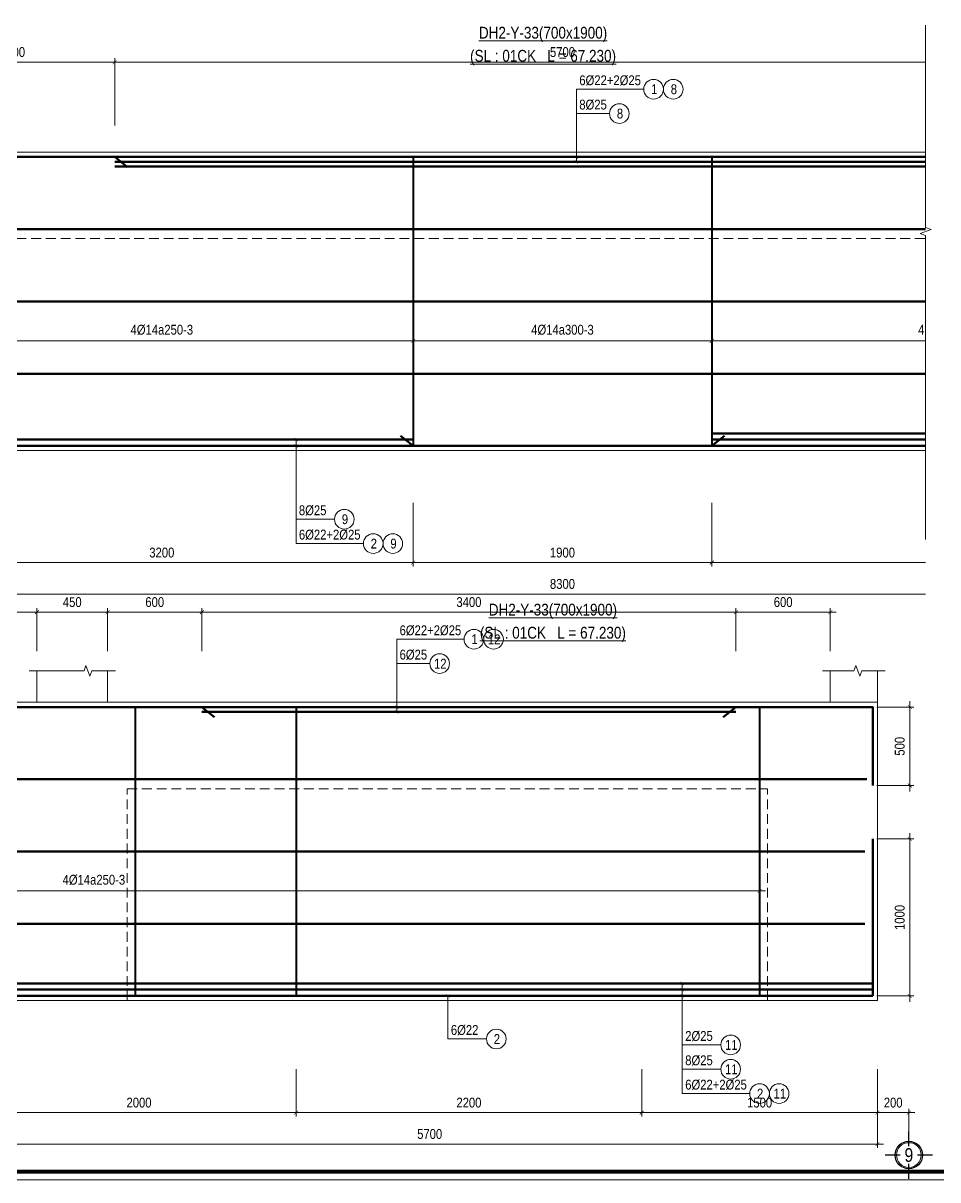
# Model space of a CAD drawing. Header units: millimetres. Extents: x 3014920 to 3563667, y -1638653 to -1356471.
# Drawn here: x 3466608 to 3472430, y -1620686 to -1613319 of the extents above; entities that cross this region are included whole.
import ezdxf
from ezdxf.enums import TextEntityAlignment as Align
from ezdxf.xclip import XClip

# ---------------------------------------------------------------- set-up
doc = ezdxf.new("R2010")
doc.units = ezdxf.units.MM
doc.header["$MEASUREMENT"] = 0
doc.header["$XCLIPFRAME"] = 0
doc.header["$PDMODE"] = 2
doc.linetypes.add('HIDDEN', pattern=[0.375, 0.25, -0.125])
doc.layers.get('0').update_dxf_attribs({"lineweight": 9})
doc.layers.get('Defpoints').update_dxf_attribs({"color": 10, "lineweight": 0})
for name, color, linetype, lineweight in [('2', 2, 'Continuous', 20), ('CDAI', 21, 'Continuous', 40), ('CTHEP', 50, 'Continuous', 50), ('DBAO', 90, 'Continuous', 13), ('DGIONG', 130, 'Continuous', 13), ('DMo', 9, 'HIDDEN', 9), ('KTH', 154, 'Continuous', 9), ('Net khuat', 8, 'HIDDEN', 13), ('TEXT', 7, 'Continuous', 15)]:
    doc.layers.add(name, color=color, linetype=linetype, lineweight=lineweight)
doc.layers.add('8', color=8, linetype='Continuous')
doc.styles.add('HELVECONDENSE', font='VHELVCN_0.TTF')
doc.styles.add('Star-HelCon', font='VHELVCN_0.TTF')
doc.styles.add('TTP-HelCon', font='VHELVCN_0.TTF')
doc.styles.add('VNI-HELVE-CONDENSE', font='VHELVCN_0.TTF')
doc.dimstyles.new('kc-25', dxfattribs={"dimtxt": 62.5, "dimasz": 20, "dimexe": 20, "dimexo": 50, "dimgap": 25, "dimtad": 3, "dimdec": 0, "dimzin": 0, "dimdsep": 46, "dimtxsty": 'VNI-HELVE-CONDENSE', "dimblk": 'DIM', "dimcen": 2.5, "dimclrd": 256, "dimclre": 154, "dimclrt": 7, "dimaunit": 1, "dimadec": 0, "dimazin": 0, "dimtfac": 1, "dimtdec": 0, "dimtix": 1, "dimtmove": 0, "dimatfit": 3, "dimldrblk": 'DOT', "dimfxl": 1, "dimtolj": 1, "dimtzin": 0, "dimarcsym": 0})
doc.dimstyles.new('TTP-25', dxfattribs={"dimscale": 25, "dimtxt": 2.5, "dimasz": 1, "dimexe": 1, "dimexo": 1, "dimgap": 0.09, "dimtad": 0, "dimdec": 4, "dimrnd": 1, "dimzin": 9, "dimdsep": 46, "dimtxsty": 'TTP-HelCon', "dimblk": 'ARCHTICK', "dimcen": 0.09, "dimdle": 1.5, "dimclrd": 256, "dimclre": 256, "dimclrt": 7, "dimadec": 0, "dimazin": 0, "dimtfac": 1, "dimtdec": 4, "dimtmove": 0, "dimatfit": 3, "dimldrblk": 'ARCHTICK', "dimfxl": 1, "dimtvp": 1, "dimtolj": 1, "dimtzin": 0, "dimarcsym": 0})

# ---------------------------------------------------------------- blocks, each defined once
blk = doc.blocks.new('_ArchTick')
at = {"color": 0, "linetype": 'ByBlock', "const_width": 0.15}
blk.add_lwpolyline([(-0.5, -0.5), (0.5, 0.5)], dxfattribs=at)
blk = doc.blocks.new('*D1558')
at = {"layer": 'Defpoints', "color": 0, "transparency": 16777216}
for p in [(49300, -2312.3), (57600, -2312.3), (57600, -2813.3)]:
    blk.add_point(p, dxfattribs=at)
at = {"layer": 'KTH', "lineweight": -2, "transparency": 16777216}
for p, q in [((49300, -2337.3), (49300, -2838.3)), ((57600, -2337.3), (57600, -2838.3)), ((49262.5, -2813.3), (57637.5, -2813.3))]:
    blk.add_line(p, q, dxfattribs=at)
at = {"layer": 'KTH', "lineweight": -2, "transparency": 16777216, "xscale": 25, "yscale": 25, "zscale": 25, "rotation": 180}
blk.add_blockref('_ArchTick', (49300, -2813.3), dxfattribs=at)
at = {"layer": 'KTH', "lineweight": -2, "transparency": 16777216, "xscale": 25, "yscale": 25, "zscale": 25}
blk.add_blockref('_ArchTick', (57600, -2813.3), dxfattribs=at)
at = {"layer": 'KTH', "color": 7, "transparency": 16777216, "insert": (53450, -2749.4), "char_height": 62.5, "attachment_point": 5, "style": 'TTP-HelCon'}
blk.add_mtext('\\A1;8300', dxfattribs=at)
blk = doc.blocks.new('*D1562')
at = {"layer": 'Defpoints', "color": 0, "transparency": 16777216}
for p in [(49300, 574), (49300, 200), (50600, 145.1)]:
    blk.add_point(p, dxfattribs=at)
at = {"layer": 'KTH', "lineweight": -2, "transparency": 16777216}
for p, q in [((49300, 225), (49300, 599)), ((50600, 170.1), (50600, 599)), ((50637.5, 574), (49262.5, 574))]:
    blk.add_line(p, q, dxfattribs=at)
at = {"layer": 'KTH', "lineweight": -2, "transparency": 16777216, "xscale": 25, "yscale": 25, "zscale": 25, "rotation": 180}
blk.add_blockref('_ArchTick', (49300, 574), dxfattribs=at)
at = {"layer": 'KTH', "lineweight": -2, "transparency": 16777216, "xscale": 25, "yscale": 25, "zscale": 25}
blk.add_blockref('_ArchTick', (50600, 574), dxfattribs=at)
at = {"layer": 'KTH', "color": 7, "transparency": 16777216, "insert": (49950, 637.8), "char_height": 62.5, "attachment_point": 5, "style": 'TTP-HelCon'}
blk.add_mtext('\\A1;1300', dxfattribs=at)
blk = doc.blocks.new('*D1529')
at = {"layer": 'Defpoints', "color": 0, "transparency": 16777216}
for p in [(73770, -30), (74005.7, -30), (73770, -530)]:
    blk.add_point(p, dxfattribs=at)
at = {"layer": 'KTH', "lineweight": -2, "transparency": 16777216}
for p, q in [((74005.7, -567.5), (74005.7, 7.5)), ((73795, -30), (74030.7, -30)), ((73795, -530), (74030.7, -530))]:
    blk.add_line(p, q, dxfattribs=at)
at = {"layer": 'KTH', "lineweight": -2, "transparency": 16777216, "xscale": 25, "yscale": 25, "zscale": 25}
for p, rotation in [((74005.7, -30), 90), ((74005.7, -530), 270)]:
    blk.add_blockref('_ArchTick', p, dxfattribs=dict(at, rotation=rotation))
at = {"layer": 'KTH', "color": 7, "transparency": 16777216, "insert": (73941.9, -280), "char_height": 62.5, "attachment_point": 5, "rotation": 90, "style": 'TTP-HelCon'}
blk.add_mtext('\\A1;500', dxfattribs=at)
blk = doc.blocks.new('*D1530')
at = {"layer": 'Defpoints', "color": 0, "transparency": 16777216}
for p in [(73770, -870), (73770, -1870), (74005.7, -1870)]:
    blk.add_point(p, dxfattribs=at)
at = {"layer": 'KTH', "lineweight": -2, "transparency": 16777216}
for p, q in [((73795, -870), (74030.7, -870)), ((74005.7, -832.5), (74005.7, -1907.5)), ((73795, -1870), (74030.7, -1870))]:
    blk.add_line(p, q, dxfattribs=at)
at = {"layer": 'KTH', "lineweight": -2, "transparency": 16777216, "xscale": 25, "yscale": 25, "zscale": 25}
for p, rotation in [((74005.7, -870), 90), ((74005.7, -1870), 270)]:
    blk.add_blockref('_ArchTick', p, dxfattribs=dict(at, rotation=rotation))
at = {"layer": 'KTH', "color": 7, "transparency": 16777216, "insert": (73941.9, -1370), "char_height": 62.5, "attachment_point": 5, "rotation": 90, "style": 'TTP-HelCon'}
blk.add_mtext('\\A1;1000', dxfattribs=at)
blk = doc.blocks.new('DIM')
h = blk.add_hatch(color=1)
h.paths.add_polyline_path([(0.49, 0.29, 1), (0.29, 0.49), (-0.19, 0), (0.19, 0)])
h.paths.add_polyline_path([(0.19, 0), (-0.19, 0), (-0.49, -0.29, 1), (-0.29, -0.49)])
at = {"color": 9}
for p, q in [((-0.19, 0), (-1.5, 0)), ((0.19, 0), (1.5, 0))]:
    blk.add_line(p, q, dxfattribs=at)
at = {"color": 1}
for p, q in [((-0.49, -0.29), (0.29, 0.49)), ((-0.29, -0.49), (0.49, 0.29)), ((-0.19, 0), (0.19, 0))]:
    blk.add_line(p, q, dxfattribs=at)
blk.add_arc((-0.39, -0.39), 0.138, 135, 315, dxfattribs=at)
blk = doc.blocks.new('*D1524')
at = {"layer": 'Defpoints', "color": 0, "transparency": 16777216}
for p in [(69500, 574), (68900, 300), (69500, 300)]:
    blk.add_point(p, dxfattribs=at)
at = {"layer": 'KTH', "lineweight": -2, "transparency": 16777216}
for p, q in [((68900, 325), (68900, 599)), ((69500, 325), (69500, 599)), ((68862.5, 574), (69537.5, 574))]:
    blk.add_line(p, q, dxfattribs=at)
at = {"layer": 'KTH', "lineweight": -2, "transparency": 16777216, "xscale": 25, "yscale": 25, "zscale": 25, "rotation": 180}
blk.add_blockref('_ArchTick', (68900, 574), dxfattribs=at)
at = {"layer": 'KTH', "lineweight": -2, "transparency": 16777216, "xscale": 25, "yscale": 25, "zscale": 25}
blk.add_blockref('_ArchTick', (69500, 574), dxfattribs=at)
at = {"layer": 'KTH', "color": 7, "transparency": 16777216, "insert": (69200, 637.8), "char_height": 62.5, "attachment_point": 5, "style": 'TTP-HelCon'}
blk.add_mtext('\\A1;600', dxfattribs=at)
blk = doc.blocks.new('*D1525')
at = {"layer": 'Defpoints', "color": 0, "transparency": 16777216}
for p in [(72899.6, 574), (69500, 300), (72899.6, 300)]:
    blk.add_point(p, dxfattribs=at)
at = {"layer": 'KTH', "lineweight": -2, "transparency": 16777216}
for p, q in [((69500, 325), (69500, 599)), ((72899.6, 325), (72899.6, 599)), ((69462.5, 574), (72937.1, 574))]:
    blk.add_line(p, q, dxfattribs=at)
at = {"layer": 'KTH', "lineweight": -2, "transparency": 16777216, "xscale": 25, "yscale": 25, "zscale": 25, "rotation": 180}
blk.add_blockref('_ArchTick', (69500, 574), dxfattribs=at)
at = {"layer": 'KTH', "lineweight": -2, "transparency": 16777216, "xscale": 25, "yscale": 25, "zscale": 25}
blk.add_blockref('_ArchTick', (72899.6, 574), dxfattribs=at)
at = {"layer": 'KTH', "color": 7, "transparency": 16777216, "insert": (71199.8, 637.8), "char_height": 62.5, "attachment_point": 5, "style": 'TTP-HelCon'}
blk.add_mtext('\\A1;3400', dxfattribs=at)
blk = doc.blocks.new('*D1526')
at = {"layer": 'Defpoints', "color": 0, "transparency": 16777216}
for p in [(73500, 574), (72899.6, 300), (73500, 300)]:
    blk.add_point(p, dxfattribs=at)
at = {"layer": 'KTH', "lineweight": -2, "transparency": 16777216}
for p, q in [((72899.6, 325), (72899.6, 599)), ((73500, 325), (73500, 599)), ((72862.1, 574), (73537.5, 574))]:
    blk.add_line(p, q, dxfattribs=at)
at = {"layer": 'KTH', "lineweight": -2, "transparency": 16777216, "xscale": 25, "yscale": 25, "zscale": 25, "rotation": 180}
blk.add_blockref('_ArchTick', (72899.6, 574), dxfattribs=at)
at = {"layer": 'KTH', "lineweight": -2, "transparency": 16777216, "xscale": 25, "yscale": 25, "zscale": 25}
blk.add_blockref('_ArchTick', (73500, 574), dxfattribs=at)
at = {"layer": 'KTH', "color": 7, "transparency": 16777216, "insert": (73199.8, 637.8), "char_height": 62.5, "attachment_point": 5, "style": 'TTP-HelCon'}
blk.add_mtext('\\A1;600', dxfattribs=at)
blk = doc.blocks.new('*D1501')
at = {"layer": 'Defpoints', "color": 0, "transparency": 16777216}
for p in [(68450, 574), (67949.6, 300), (68450, 300)]:
    blk.add_point(p, dxfattribs=at)
at = {"layer": 'KTH', "lineweight": -2, "transparency": 16777216}
for p, q in [((67949.6, 325), (67949.6, 599)), ((68450, 325), (68450, 599)), ((67912.1, 574), (68487.5, 574))]:
    blk.add_line(p, q, dxfattribs=at)
at = {"layer": 'KTH', "lineweight": -2, "transparency": 16777216, "xscale": 25, "yscale": 25, "zscale": 25, "rotation": 180}
blk.add_blockref('_ArchTick', (67949.6, 574), dxfattribs=at)
at = {"layer": 'KTH', "lineweight": -2, "transparency": 16777216, "xscale": 25, "yscale": 25, "zscale": 25}
blk.add_blockref('_ArchTick', (68450, 574), dxfattribs=at)
at = {"layer": 'KTH', "color": 7, "transparency": 16777216, "insert": (68199.8, 637.8), "char_height": 62.5, "attachment_point": 5, "style": 'TTP-HelCon'}
blk.add_mtext('\\A1;500', dxfattribs=at)
blk = doc.blocks.new('*D1502')
at = {"layer": 'Defpoints', "color": 0, "transparency": 16777216}
for p in [(68900, 574), (68450, 300), (68900, 300)]:
    blk.add_point(p, dxfattribs=at)
at = {"layer": 'KTH', "lineweight": -2, "transparency": 16777216}
for p, q in [((68450, 325), (68450, 599)), ((68900, 325), (68900, 599)), ((68412.5, 574), (68937.5, 574))]:
    blk.add_line(p, q, dxfattribs=at)
at = {"layer": 'KTH', "lineweight": -2, "transparency": 16777216, "xscale": 25, "yscale": 25, "zscale": 25, "rotation": 180}
blk.add_blockref('_ArchTick', (68450, 574), dxfattribs=at)
at = {"layer": 'KTH', "lineweight": -2, "transparency": 16777216, "xscale": 25, "yscale": 25, "zscale": 25}
blk.add_blockref('_ArchTick', (68900, 574), dxfattribs=at)
at = {"layer": 'KTH', "color": 7, "transparency": 16777216, "insert": (68675, 637.8), "char_height": 62.5, "attachment_point": 5, "style": 'TTP-HelCon'}
blk.add_mtext('\\A1;450', dxfattribs=at)
blk = doc.blocks.new('*D1503')
at = {"layer": 'Defpoints', "color": 0, "transparency": 16777216}
for p in [(49300, -2312.3), (52500, -2312.3), (52500, -2613.3)]:
    blk.add_point(p, dxfattribs=at)
at = {"layer": 'KTH', "lineweight": -2, "transparency": 16777216}
for p, q in [((49300, -2337.3), (49300, -2638.3)), ((52500, -2337.3), (52500, -2638.3)), ((49262.5, -2613.3), (52537.5, -2613.3))]:
    blk.add_line(p, q, dxfattribs=at)
at = {"layer": 'KTH', "lineweight": -2, "transparency": 16777216, "xscale": 25, "yscale": 25, "zscale": 25, "rotation": 180}
blk.add_blockref('_ArchTick', (49300, -2613.3), dxfattribs=at)
at = {"layer": 'KTH', "lineweight": -2, "transparency": 16777216, "xscale": 25, "yscale": 25, "zscale": 25}
blk.add_blockref('_ArchTick', (52500, -2613.3), dxfattribs=at)
at = {"layer": 'KTH', "color": 7, "transparency": 16777216, "insert": (50900, -2549.5), "char_height": 62.5, "attachment_point": 5, "style": 'TTP-HelCon'}
blk.add_mtext('\\A1;3200', dxfattribs=at)
blk = doc.blocks.new('*D1505')
at = {"layer": 'Defpoints', "color": 0, "transparency": 16777216}
for p in [(68100, -2012.3), (70099.9, -2312.3), (70099.9, -2613.3)]:
    blk.add_point(p, dxfattribs=at)
at = {"layer": 'KTH', "lineweight": -2, "transparency": 16777216}
for p, q in [((68100, -2037.3), (68100, -2638.3)), ((70099.9, -2337.3), (70099.9, -2638.3)), ((68062.5, -2613.3), (70137.4, -2613.3))]:
    blk.add_line(p, q, dxfattribs=at)
at = {"layer": 'KTH', "lineweight": -2, "transparency": 16777216, "xscale": 25, "yscale": 25, "zscale": 25, "rotation": 180}
blk.add_blockref('_ArchTick', (68100, -2613.3), dxfattribs=at)
at = {"layer": 'KTH', "lineweight": -2, "transparency": 16777216, "xscale": 25, "yscale": 25, "zscale": 25}
blk.add_blockref('_ArchTick', (70099.9, -2613.3), dxfattribs=at)
at = {"layer": 'KTH', "color": 7, "transparency": 16777216, "insert": (69100, -2549.5), "char_height": 62.5, "attachment_point": 5, "style": 'TTP-HelCon'}
blk.add_mtext('\\A1;2000', dxfattribs=at)
blk = doc.blocks.new('*D1506')
at = {"layer": 'Defpoints', "color": 0, "transparency": 16777216}
for p in [(70099.9, -2312.3), (72299.5, -2312.3), (72299.5, -2613.3)]:
    blk.add_point(p, dxfattribs=at)
at = {"layer": 'KTH', "lineweight": -2, "transparency": 16777216}
for p, q in [((70099.9, -2337.3), (70099.9, -2638.3)), ((72299.5, -2337.3), (72299.5, -2638.3)), ((70062.4, -2613.3), (72337, -2613.3))]:
    blk.add_line(p, q, dxfattribs=at)
at = {"layer": 'KTH', "lineweight": -2, "transparency": 16777216, "xscale": 25, "yscale": 25, "zscale": 25, "rotation": 180}
blk.add_blockref('_ArchTick', (70099.9, -2613.3), dxfattribs=at)
at = {"layer": 'KTH', "lineweight": -2, "transparency": 16777216, "xscale": 25, "yscale": 25, "zscale": 25}
blk.add_blockref('_ArchTick', (72299.5, -2613.3), dxfattribs=at)
at = {"layer": 'KTH', "color": 7, "transparency": 16777216, "insert": (71199.7, -2549.5), "char_height": 62.5, "attachment_point": 5, "style": 'TTP-HelCon'}
blk.add_mtext('\\A1;2200', dxfattribs=at)
blk = doc.blocks.new('*D1507')
at = {"layer": 'Defpoints', "color": 0, "transparency": 16777216}
for p in [(72299.5, -2312.3), (73800, -2312.3), (73800, -2613.3)]:
    blk.add_point(p, dxfattribs=at)
at = {"layer": 'KTH', "lineweight": -2, "transparency": 16777216}
for p, q in [((72299.5, -2337.3), (72299.5, -2638.3)), ((73800, -2337.3), (73800, -2638.3)), ((72262, -2613.3), (73837.5, -2613.3))]:
    blk.add_line(p, q, dxfattribs=at)
at = {"layer": 'KTH', "lineweight": -2, "transparency": 16777216, "xscale": 25, "yscale": 25, "zscale": 25, "rotation": 180}
blk.add_blockref('_ArchTick', (72299.5, -2613.3), dxfattribs=at)
at = {"layer": 'KTH', "lineweight": -2, "transparency": 16777216, "xscale": 25, "yscale": 25, "zscale": 25}
blk.add_blockref('_ArchTick', (73800, -2613.3), dxfattribs=at)
at = {"layer": 'KTH', "color": 7, "transparency": 16777216, "insert": (73049.8, -2549.5), "char_height": 62.5, "attachment_point": 5, "style": 'TTP-HelCon'}
blk.add_mtext('\\A1;1500', dxfattribs=at)
blk = doc.blocks.new('*D1509')
at = {"layer": 'Defpoints', "color": 0, "transparency": 16777216}
for p in [(68100, -2012.3), (73800, -2312.3), (73800, -2813.3)]:
    blk.add_point(p, dxfattribs=at)
at = {"layer": 'KTH', "lineweight": -2, "transparency": 16777216}
for p, q in [((68100, -2037.3), (68100, -2838.3)), ((73800, -2337.3), (73800, -2838.3)), ((68062.5, -2813.3), (73837.5, -2813.3))]:
    blk.add_line(p, q, dxfattribs=at)
at = {"layer": 'KTH', "lineweight": -2, "transparency": 16777216, "xscale": 25, "yscale": 25, "zscale": 25, "rotation": 180}
blk.add_blockref('_ArchTick', (68100, -2813.3), dxfattribs=at)
at = {"layer": 'KTH', "lineweight": -2, "transparency": 16777216, "xscale": 25, "yscale": 25, "zscale": 25}
blk.add_blockref('_ArchTick', (73800, -2813.3), dxfattribs=at)
at = {"layer": 'KTH', "color": 7, "transparency": 16777216, "insert": (70950, -2749.4), "char_height": 62.5, "attachment_point": 5, "style": 'TTP-HelCon'}
blk.add_mtext('\\A1;5700', dxfattribs=at)
blk = doc.blocks.new('*D1512')
at = {"layer": 'Defpoints', "color": 0, "transparency": 16777216}
for p in [(49300, -602.9), (52500, -602.9), (52500, -1201.2)]:
    blk.add_point(p, dxfattribs=at)
at = {"layer": 'KTH', "lineweight": -2, "transparency": 16777216}
for p, q in [((49300, -627.9), (49300, -1226.2)), ((52500, -627.9), (52500, -1226.2)), ((49262.5, -1201.2), (52537.5, -1201.2))]:
    blk.add_line(p, q, dxfattribs=at)
at = {"layer": 'KTH', "lineweight": -2, "transparency": 16777216, "xscale": 25, "yscale": 25, "zscale": 25, "rotation": 180}
blk.add_blockref('_ArchTick', (49300, -1201.2), dxfattribs=at)
at = {"layer": 'KTH', "lineweight": -2, "transparency": 16777216, "xscale": 25, "yscale": 25, "zscale": 25}
blk.add_blockref('_ArchTick', (52500, -1201.2), dxfattribs=at)
at = {"layer": 'KTH', "color": 7, "transparency": 16777216, "insert": (50900, -1131.3), "char_height": 62.5, "attachment_point": 5, "style": 'TTP-HelCon'}
blk.add_mtext('\\A1;4Þ14a250-3', dxfattribs=at)
blk = doc.blocks.new('*D1513')
at = {"layer": 'Defpoints', "color": 0, "transparency": 16777216}
for p in [(73050, -602.9), (64575, -893.4), (73050, -1201.2)]:
    blk.add_point(p, dxfattribs=at)
at = {"layer": 'KTH', "lineweight": -2, "transparency": 16777216}
for p, q in [((73050, -627.9), (73050, -1226.2)), ((64575, -918.4), (64575, -1226.2)), ((64537.5, -1201.2), (73087.5, -1201.2))]:
    blk.add_line(p, q, dxfattribs=at)
at = {"layer": 'KTH', "lineweight": -2, "transparency": 16777216, "xscale": 25, "yscale": 25, "zscale": 25, "rotation": 180}
blk.add_blockref('_ArchTick', (64575, -1201.2), dxfattribs=at)
at = {"layer": 'KTH', "lineweight": -2, "transparency": 16777216, "xscale": 25, "yscale": 25, "zscale": 25}
blk.add_blockref('_ArchTick', (73050, -1201.2), dxfattribs=at)
at = {"layer": 'KTH', "color": 7, "transparency": 16777216, "insert": (68812.5, -1131.3), "char_height": 62.5, "attachment_point": 5, "style": 'TTP-HelCon'}
blk.add_mtext('\\A1;4Þ14a250-3', dxfattribs=at)
blk = doc.blocks.new('*D1519')
at = {"layer": 'Defpoints', "color": 0, "transparency": 16777216}
for p in [(56300, 574), (50600, 170.1), (56300, 170.1)]:
    blk.add_point(p, dxfattribs=at)
at = {"layer": 'KTH', "lineweight": -2, "transparency": 16777216}
for p, q in [((50600, 195.1), (50600, 599)), ((56300, 195.1), (56300, 599)), ((50562.5, 574), (56337.5, 574))]:
    blk.add_line(p, q, dxfattribs=at)
at = {"layer": 'KTH', "lineweight": -2, "transparency": 16777216, "xscale": 25, "yscale": 25, "zscale": 25, "rotation": 180}
blk.add_blockref('_ArchTick', (50600, 574), dxfattribs=at)
at = {"layer": 'KTH', "lineweight": -2, "transparency": 16777216, "xscale": 25, "yscale": 25, "zscale": 25}
blk.add_blockref('_ArchTick', (56300, 574), dxfattribs=at)
at = {"layer": 'KTH', "color": 7, "transparency": 16777216, "insert": (53450, 637.8), "char_height": 62.5, "attachment_point": 5, "style": 'TTP-HelCon'}
blk.add_mtext('\\A1;5700', dxfattribs=at)
blk = doc.blocks.new('dau truc')
blk.add_circle((0, 0), 180)
at = {"layer": '8'}
for p, q in [((0, 127), (0, 345)), ((-127, 0), (-345, 0)), ((0, -345), (0, -127)), ((345, 0), (127, 0))]:
    blk.add_line(p, q, dxfattribs=at)
blk.add_circle((0, 0), 200, dxfattribs=at)
at = {"layer": 'TEXT', "style": 'HELVECONDENSE'}
blk.add_attdef('A', text='', height=233, dxfattribs=at).set_placement((0, 0), align=Align.MIDDLE)
blk = doc.blocks.new('*D1488')
at = {"layer": 'Defpoints', "color": 0, "transparency": 16777216}
for p in [(73800, -2613.3), (74000, -2613.3), (74000, -2813.3)]:
    blk.add_point(p, dxfattribs=at)
at = {"layer": 'KTH', "lineweight": -2, "transparency": 16777216}
for p, q in [((73762.5, -2613.3), (74037.5, -2613.3)), ((74000, -2788.3), (74000, -2588.3))]:
    blk.add_line(p, q, dxfattribs=at)
at = {"layer": 'KTH', "lineweight": -2, "transparency": 16777216, "xscale": 25, "yscale": 25, "zscale": 25, "rotation": 180}
blk.add_blockref('_ArchTick', (73800, -2613.3), dxfattribs=at)
at = {"layer": 'KTH', "lineweight": -2, "transparency": 16777216, "xscale": 25, "yscale": 25, "zscale": 25}
blk.add_blockref('_ArchTick', (74000, -2613.3), dxfattribs=at)
at = {"layer": 'KTH', "color": 7, "transparency": 16777216, "insert": (73900, -2549.5), "char_height": 62.5, "attachment_point": 5, "style": 'TTP-HelCon'}
blk.add_mtext('\\A1;200', dxfattribs=at)
blk = doc.blocks.new('*D1493')
at = {"layer": 'Defpoints', "color": 0, "transparency": 16777216}
for p in [(52500, -2208.3), (54400, -2208.3), (54400, -2613.3)]:
    blk.add_point(p, dxfattribs=at)
at = {"layer": 'KTH', "lineweight": -2, "transparency": 16777216}
for p, q in [((52500, -2233.3), (52500, -2638.3)), ((54400, -2233.3), (54400, -2638.3)), ((52462.5, -2613.3), (54437.5, -2613.3))]:
    blk.add_line(p, q, dxfattribs=at)
at = {"layer": 'KTH', "lineweight": -2, "transparency": 16777216, "xscale": 25, "yscale": 25, "zscale": 25, "rotation": 180}
blk.add_blockref('_ArchTick', (52500, -2613.3), dxfattribs=at)
at = {"layer": 'KTH', "lineweight": -2, "transparency": 16777216, "xscale": 25, "yscale": 25, "zscale": 25}
blk.add_blockref('_ArchTick', (54400, -2613.3), dxfattribs=at)
at = {"layer": 'KTH', "color": 7, "transparency": 16777216, "insert": (53450, -2549.5), "char_height": 62.5, "attachment_point": 5, "style": 'TTP-HelCon'}
blk.add_mtext('\\A1;1900', dxfattribs=at)
blk = doc.blocks.new('*D1494')
at = {"layer": 'Defpoints', "color": 0, "transparency": 16777216}
for p in [(54400, -2208.3), (57600, -2337.3), (57600, -2613.3)]:
    blk.add_point(p, dxfattribs=at)
at = {"layer": 'KTH', "lineweight": -2, "transparency": 16777216}
for p, q in [((54400, -2233.3), (54400, -2638.3)), ((57600, -2362.3), (57600, -2638.3)), ((54362.5, -2613.3), (57637.5, -2613.3))]:
    blk.add_line(p, q, dxfattribs=at)
at = {"layer": 'KTH', "lineweight": -2, "transparency": 16777216, "xscale": 25, "yscale": 25, "zscale": 25, "rotation": 180}
blk.add_blockref('_ArchTick', (54400, -2613.3), dxfattribs=at)
at = {"layer": 'KTH', "lineweight": -2, "transparency": 16777216, "xscale": 25, "yscale": 25, "zscale": 25}
blk.add_blockref('_ArchTick', (57600, -2613.3), dxfattribs=at)
at = {"layer": 'KTH', "color": 7, "transparency": 16777216, "insert": (56000, -2549.5), "char_height": 62.5, "attachment_point": 5, "style": 'TTP-HelCon'}
blk.add_mtext('\\A1;3200', dxfattribs=at)
blk = doc.blocks.new('*D1496')
at = {"layer": 'Defpoints', "color": 0, "transparency": 16777216}
for p in [(52500, -602.9), (54400, -602.9), (54400, -1201.2)]:
    blk.add_point(p, dxfattribs=at)
at = {"layer": 'KTH', "lineweight": -2, "transparency": 16777216}
for p, q in [((52500, -627.9), (52500, -1226.2)), ((54400, -627.9), (54400, -1226.2)), ((52462.5, -1201.2), (54437.5, -1201.2))]:
    blk.add_line(p, q, dxfattribs=at)
at = {"layer": 'KTH', "lineweight": -2, "transparency": 16777216, "xscale": 25, "yscale": 25, "zscale": 25, "rotation": 180}
blk.add_blockref('_ArchTick', (52500, -1201.2), dxfattribs=at)
at = {"layer": 'KTH', "lineweight": -2, "transparency": 16777216, "xscale": 25, "yscale": 25, "zscale": 25}
blk.add_blockref('_ArchTick', (54400, -1201.2), dxfattribs=at)
at = {"layer": 'KTH', "color": 7, "transparency": 16777216, "insert": (53450, -1131.3), "char_height": 62.5, "attachment_point": 5, "style": 'TTP-HelCon'}
blk.add_mtext('\\A1;4Þ14a300-3', dxfattribs=at)
blk = doc.blocks.new('*D1497')
at = {"layer": 'Defpoints', "color": 0, "transparency": 16777216}
for p in [(54400, -602.9), (57425, -602.9), (57425, -1201.2)]:
    blk.add_point(p, dxfattribs=at)
at = {"layer": 'KTH', "lineweight": -2, "transparency": 16777216}
for p, q in [((54400, -627.9), (54400, -1226.2)), ((57425, -627.9), (57425, -1226.2)), ((54362.5, -1201.2), (57462.5, -1201.2))]:
    blk.add_line(p, q, dxfattribs=at)
at = {"layer": 'KTH', "lineweight": -2, "transparency": 16777216, "xscale": 25, "yscale": 25, "zscale": 25, "rotation": 180}
blk.add_blockref('_ArchTick', (54400, -1201.2), dxfattribs=at)
at = {"layer": 'KTH', "lineweight": -2, "transparency": 16777216, "xscale": 25, "yscale": 25, "zscale": 25}
blk.add_blockref('_ArchTick', (57425, -1201.2), dxfattribs=at)
at = {"layer": 'KTH', "color": 7, "transparency": 16777216, "insert": (55912.5, -1131.3), "char_height": 62.5, "attachment_point": 5, "style": 'TTP-HelCon'}
blk.add_mtext('\\A1;4Þ14a250-3', dxfattribs=at)
blk = doc.blocks.new('*D497')
at = {"layer": 'Defpoints', "color": 0, "transparency": 16777216}
for p in [(575, -1825), (9775, -1825), (9775, -2025)]:
    blk.add_point(p, dxfattribs=at)
at = {"layer": 'KTH', "lineweight": -2, "transparency": 16777216}
for p, q in [((575, -1850), (575, -2050)), ((9775, -1850), (9775, -2050)), ((537.5, -2025), (9812.5, -2025))]:
    blk.add_line(p, q, dxfattribs=at)
at = {"layer": 'KTH', "lineweight": -2, "transparency": 16777216, "xscale": 25, "yscale": 25, "zscale": 25, "rotation": 180}
blk.add_blockref('_ArchTick', (575, -2025), dxfattribs=at)
at = {"layer": 'KTH', "lineweight": -2, "transparency": 16777216, "xscale": 25, "yscale": 25, "zscale": 25}
blk.add_blockref('_ArchTick', (9775, -2025), dxfattribs=at)
at = {"layer": 'KTH', "color": 7, "transparency": 16777216, "insert": (5175, -1961.1), "char_height": 62.5, "attachment_point": 5, "style": 'TTP-HelCon'}
blk.add_mtext('\\A1;9200', dxfattribs=at)
blk = doc.blocks.new('2Y-35')
at = {"layer": 'CTHEP'}
blk.add_lwpolyline([(30, -970), (45139.21977, -970)], dxfattribs=at)
blk = doc.blocks.new('CHG_XX_Khung ten')
blk.add_lwpolyline([(15, 579), (826, 579), (826, 15), (15, 15)], close=True)
at = {"color": 4, "linetype": 'Continuous', "const_width": 1}
blk.add_lwpolyline([(17, 577), (824, 577), (824, 17), (17, 17)], close=True, dxfattribs=at)
blk = doc.blocks.new('2Y-33')
at = {"layer": 'CDAI', "elevation": 0}
for points in [[(52499.99998, -29.99805), (52499.99998, -1870)], [(69074.99997, -29.99807), (69074.99997, -1869.99807)], [(70099.93817, -29.99807), (70099.93817, -1869.99807)]]:
    blk.add_lwpolyline(points, dxfattribs=at)
at = {"layer": 'CDAI'}
for points in [[(54399.99997, -29.99805), (54399.99997, -1870)], [(73049.99998, -30), (73049.99998, -1870)]]:
    blk.add_lwpolyline(points, dxfattribs=at)
at = {"layer": 'CTHEP'}
for p, q in [((50599.99998, -30), (50681.42588, -94.5255)), ((56299.99998, -60), (50599.99998, -60)), ((69499.99997, -30), (69581.42586, -94.5255)), ((72818.19158, -94.52745), (72899.61748, -30.00195)), ((56299.99998, -90), (50599.99998, -90)), ((73731.99983, -490), (6753.45448, -490)), ((73770.00002, -1870), (73770.00002, -870)), ((73719.76007, -950), (6753.45448, -950)), ((73719.76007, -1410), (6753.45448, -1410)), ((52418.57409, -1805.4745), (52499.99998, -1870)), ((54481.42586, -1805.4745), (54399.99997, -1870)), ((70099.93817, -1790), (73770.00002, -1790)), ((70099.93817, -1830), (73770.00002, -1830)), ((6614.26151, -1870), (73770.00002, -1870))]:
    blk.add_line(p, q, dxfattribs=at)
for points in [[(6609.38628, -529.99859), (6609.38628, -30), (73770.00002, -30), (73770.00002, -530.00001)], [(46149.99998, -1830), (52499.99998, -1830)], [(54399.99997, -1790), (70099.93817, -1790)], [(54399.99997, -1830), (70099.93817, -1830)]]:
    blk.add_lwpolyline(points, dxfattribs=at)
at = {"layer": 'CTHEP', "elevation": 0}
blk.add_lwpolyline([(69499.99997, -60.00195), (72898.99995, -60.00195)], dxfattribs=at)
at = {"layer": 'DBAO', "linetype": 'Continuous'}
for p, q in [((68449.99997, 200.00193), (68449.99997, 0.00193)), ((68899.99997, 0.00193), (68899.99997, 200.00193)), ((73499.99996, 200.00191), (73499.99996, 0.00191)), ((73799.99996, 0.00191), (73799.99996, 200.00191)), ((49599.99999, 0.00196), (57599.99998, 0.00195)), ((64399.98498, 0.00195), (73800, 0.00191)), ((73799.99996, 0.00191), (73799.99996, -1900)), ((6568.4461, -1900), (73799.99996, -1900))]:
    blk.add_line(p, q, dxfattribs=at)
at = {"layer": 'DGIONG', "linetype": 'Continuous', "flags": 128}
for points in [[(68949.99997, 200.00193), (68799.99989, 200.00193), (68787.49989, 165.65846), (68762.49989, 234.3454), (68749.99989, 200.00193), (68399.98497, 200.00193)], [(73849.99996, 200.00191), (73699.99989, 200.00191), (73687.49989, 165.65845), (73662.49989, 234.34538), (73649.99989, 200.00191), (73449.98496, 200.00191)]]:
    blk.add_lwpolyline(points, dxfattribs=at)
at = {"layer": 'DGIONG'}
for centre in [(54030.00994, 401.49755), (54155.00994, 401.49755), (71231.26469, 401.4995), (71356.26469, 401.4995), (53812.12044, 246.51655), (71013.37519, 246.5185), (71373.94741, -2143.93133), (72865.60843, -2181.96848), (52061.68891, -2336.94948), (72865.60843, -2336.94948), (52245.38191, -2491.93043), (52370.38191, -2491.93043), (73049.30143, -2491.93043), (73174.30143, -2491.93043)]:
    blk.add_circle(centre, 62.5, dxfattribs=at)
at = {"layer": 'Net khuat', "ltscale": 250}
for p, q in [((68449.99997, 0.00193), (68899.99997, 0.00193)), ((73499.99996, 0.00191), (73799.99996, 0.00191)), ((49599.99998, -550), (57475, -550)), ((69024.99997, -1899.99807), (69024.99997, -549.99807)), ((69024.99998, -550), (73099.99998, -550)), ((69024.99998, -1900), (69024.99998, -550)), ((73099.99998, -1900), (73099.99998, -550))]:
    blk.add_line(p, q, dxfattribs=at)
at = {"layer": '2', "ltscale": 300}
ref = blk.add_blockref('dau truc', (73999.99997, -2883.10802), dxfattribs=dict(at, xscale=0.436713129747659, yscale=0.436713129747659, zscale=0.436713129747659))
ref.add_attrib('A', '9', dxfattribs={"layer": 'TEXT', "height": 87.5, "style": 'HELVECONDENSE'}).set_placement((73999.99997, -2883.10802), align=Align.MIDDLE)
at = {"layer": 'TEXT', "style": 'TTP-HelCon'}
for s, p in [('6Þ22+2Þ25', (53557.20206, 427.3505, 0)), ('6Þ22+2Þ25', (70758.45681, 427.35245, 0)), ('8Þ25', (53557.20206, 272.3695, 0)), ('6Þ25', (70758.45681, 272.37144, 0)), ('6Þ22', (71084.83253, -2118.07834, 0)), ('2Þ25', (72576.49356, -2156.11548, 0)), ('8Þ25', (51772.57404, -2311.09648, 0)), ('8Þ25', (72576.49356, -2311.09648, 0)), ('6Þ22+2Þ25', (51772.57404, -2466.07749, 0)), ('6Þ22+2Þ25', (72576.49356, -2466.07749, 0))]:
    blk.add_text(s, height=62.5, dxfattribs=at).set_placement(p)
at = {"layer": 'TEXT', "style": 'Star-HelCon'}
for s, p in [('1', (54034.17661, 401.49755)), ('8', (54159.17661, 401.49755)), ('1', (71235.43136, 401.4995)), ('12', (71360.43136, 401.4995)), ('8', (53816.28711, 246.51655)), ('12', (71017.54186, 246.5185)), ('2', (71378.11408, -2143.93133)), ('11', (72869.7751, -2181.96848)), ('9', (52065.85558, -2336.94948)), ('11', (72869.7751, -2336.94948)), ('2', (52249.54858, -2491.93043)), ('9', (52374.54858, -2491.93043)), ('2', (73053.4681, -2491.93043)), ('11', (73178.4681, -2491.93043))]:
    blk.add_text(s, height=62.5, dxfattribs=at).set_placement(p, align=Align.MIDDLE)
at = {"layer": 'TEXT', "style": 'TTP-HelCon'}
for s, p in [('%%UDH2-Y-33(700x1900)', (37253.13671, -2950.23035)), ('%%UDH2-Y-33(700x1900)', (53389.18489, -2950.23035)), ('%%U(SL : 01CK   L = 67.230)', (37253.13671, -3097.12494)), ('%%U(SL : 01CK   L = 67.230)', (53389.18489, -3097.12494))]:
    blk.add_text(s, height=75, dxfattribs=at).set_placement(p, align=Align.CENTER)
at = {"layer": 'KTH'}
for base, p1, p2, picture, middle in [((49299.99998, 574.00461), (50599.99998, 145.14446), (49299.99998, 200), '*D1562', (49949.99998, 637.83794)), ((70099.93817, -2613.32649), (68099.99997, -2012.28223), (70099.93817, -2312.28223), '*D1505', (69099.96907, -2549.49315)), ((73799.99996, -2813.28223), (68099.99997, -2012.28223), (73799.99996, -2312.28223), '*D1509', (70949.99997, -2749.44889)), ((52499.99998, -2613.32649), (49299.99997, -2312.28223), (52499.99998, -2312.28223), '*D1503', (50899.99998, -2549.49315)), ((57599.99997, -2813.28223), (49299.99998, -2312.28223), (57599.99997, -2312.28223), '*D1558', (53449.99998, -2749.44889)), ((72299.53083, -2613.32649), (70099.93817, -2312.28223), (72299.53083, -2312.28223), '*D1506', (71199.7345, -2549.49315)), ((73799.99996, -2613.32649), (72299.53083, -2312.28223), (73799.99996, -2312.28223), '*D1507', (73049.7654, -2549.49315))]:
    dim = blk.add_linear_dim(base=base, p1=p1, p2=p2, angle=180, dimstyle='TTP-25', override={"dimtmove": 1}, dxfattribs=at)
    dim.commit()
    dim.dimension.update_dxf_attribs({"geometry": picture, "text_midpoint": middle})
for base, p1, p2, picture, middle in [((56299.99998, 574.00656), (50599.99998, 170.14446), (56299.99998, 170.14446), '*D1519', (53449.99998, 637.83989)), ((68449.99997, 574.00656), (67949.61995, 300), (68449.99997, 300), '*D1501', (68199.80996, 637.83989)), ((68899.99997, 574.00656), (68449.99997, 300), (68899.99997, 300), '*D1502', (68674.99997, 637.83989)), ((69499.99997, 574.00656), (68899.99997, 300), (69499.99997, 300), '*D1524', (69199.99997, 637.83989)), ((72899.61748, 574.00656), (69499.99997, 300), (72899.61748, 300), '*D1525', (71199.80872, 637.83989)), ((73499.99996, 574.00656), (72899.61748, 300), (73499.99996, 300), '*D1526', (73199.80872, 637.83989)), ((54399.99997, -2613.32649), (52499.99998, -2208.30488), (54399.99997, -2208.30488), '*D1493', (53449.99998, -2549.49315)), ((57599.99997, -2613.32649), (54399.99997, -2208.30488), (57599.99997, -2337.28223), '*D1494', (55999.99997, -2549.49315)), ((73999.99997, -2613.32649), (73799.99996, -2613.32649), (73999.99997, -2813.28028), '*D1488', (73899.99997, -2549.49315))]:
    dim = blk.add_linear_dim(base=base, p1=p1, p2=p2, dimstyle='TTP-25', override={"dimtmove": 1}, dxfattribs=at)
    dim.commit()
    dim.dimension.update_dxf_attribs({"geometry": picture, "text_midpoint": middle})
at = {"layer": 'KTH', "color": 5}
for base, p1, p2, override, picture, middle in [((74005.68536, -30), (73770.00002, -530.00001), (73770.00002, -30), {"dimarcsym": 1}, '*D1529', (73941.85203, -280)), ((74005.68536, -1870), (73770.00002, -870), (73770.00002, -1870), {"dimtmove": 1, "dimarcsym": 1}, '*D1530', (73941.85203, -1370))]:
    dim = blk.add_linear_dim(base=base, p1=p1, p2=p2, angle=90, dimstyle='TTP-25', override=override, dxfattribs=at)
    dim.commit()
    dim.dimension.update_dxf_attribs({"geometry": picture, "text_midpoint": middle})
at = {"layer": 'KTH'}
for base, p1, p2, text, picture, middle in [((52499.99998, -1201.20202), (49299.99997, -602.86333), (52499.99998, -602.86333), '4Þ14a250-3', '*D1512', (50899.99998, -1131.28536)), ((54399.99997, -1201.20202), (52499.99998, -602.86333), (54399.99997, -602.86333), '4Þ14a300-3', '*D1496', (53449.99998, -1131.28536)), ((57425, -1201.20202), (54399.99997, -602.86333), (57425, -602.86333), '4Þ14a250-3', '*D1497', (55912.49999, -1131.28536)), ((73049.99998, -1201.20202), (64574.99999, -893.35773), (73049.99998, -602.86333), '4Þ14a250-3', '*D1513', (68812.49999, -1131.28536))]:
    dim = blk.add_linear_dim(base=base, p1=p1, p2=p2, angle=0.000000013, text=text, dimstyle='TTP-25', override={"dimtmove": 1}, dxfattribs=at)
    dim.commit()
    dim.dimension.update_dxf_attribs({"geometry": picture, "text_midpoint": middle})
at = {"layer": 'DGIONG'}
for points in [[(53538.69022, -31.53555), (53538.69003, 401.49755), (53967.50994, 401.49755)], [(70739.94497, -31.5336), (70739.94478, 401.4995), (71168.76469, 401.4995)], [(53538.69021, -61.53555), (53538.69003, 246.51655), (53749.62044, 246.51655)], [(70739.94496, -61.5336), (70739.94478, 246.5185), (70950.87519, 246.5185)], [(51754.06223, -1830), (51754.062, -2336.94943), (51999.18891, -2336.94943)], [(72557.9817, -1790), (72557.98153, -2181.96843), (72803.10843, -2181.96843)], [(72557.98175, -1830), (72557.98153, -2336.94943), (72803.10843, -2336.94943)], [(51754.06219, -1870), (51754.062, -2491.93043), (52182.88191, -2491.93043)], [(71066.3207, -1870), (71066.3205, -2143.93128), (71311.44741, -2143.93128)], [(72557.98171, -1870), (72557.98153, -2491.93043), (72986.80143, -2491.93043)]]:
    blk.add_leader(points, dimstyle='kc-25', override={"dimtad": 0, "dimldrblk": 'ArchTick', "dimfxl": 100, "dimarcsym": 1}, dxfattribs=at)
blk = doc.blocks.new('2Y-34')
at = {"layer": 'CTHEP'}
for p, q in [((30, -30), (26119.99251, -30)), ((26079.99251, -500), (69.99249, -500))]:
    blk.add_line(p, q, dxfattribs=at)
blk.add_lwpolyline([(30, -970), (26119.99251, -970)], dxfattribs=at)
at = {"layer": 'DBAO', "linetype": 'Continuous'}
blk.add_line((575, 0), (9475, 0), dxfattribs=at)
at = {"layer": 'DBAO', "linetype": 'Continuous', "flags": 128}
for points in [[(10124.99216, -1000.01015), (699.9925, -1000)], [(10124.99216, -1100), (699.9925, -1100)]]:
    blk.add_lwpolyline(points, dxfattribs=at)
at = {"layer": 'Net khuat', "ltscale": 250}
blk.add_line((700.00413, -549.96736), (9424.99264, -549.98696), dxfattribs=at)
at = {"layer": 'KTH'}
dim = blk.add_linear_dim(base=(9774.99216, -2024.95574), p1=(575, -1825), p2=(9774.99216, -1825), angle=180, dimstyle='TTP-25', override={"dimtmove": 1}, dxfattribs=at)
dim.commit()
dim.dimension.update_dxf_attribs({"geometry": '*D497', "text_midpoint": (5174.99608, -1961.12241)})

msp = doc.modelspace()

# ---------------------------------------------------------------- linework, layer by layer
at = {"layer": 'DGIONG', "linetype": 'Continuous', "elevation": 0, "flags": 128}
msp.add_lwpolyline([(3472352.42506, -1616607.51465), (3472352.42515, -1614670.95851), (3472318.08168, -1614658.45851), (3472386.76861, -1614633.45851), (3472352.42515, -1614620.95851), (3472352.42504, -1613332.51004)], dxfattribs=at)

# ---------------------------------------------------------------- block references
at = {"layer": 'DGIONG', "color": 5}
ref = msp.add_blockref('2Y-33', (3432664.42106, -1610467.3431), dxfattribs=at)
XClip(ref).set_block_clipping_path([(22517.9570512222, -3711.059322871), (39727.9252420431, 808.8989628281)])
ref = msp.add_blockref('2Y-33', (3416591.05961, -1614141.41095), dxfattribs=at)
XClip(ref).set_block_clipping_path([(38551.3972354708, -3711.059322872), (55761.3654262922, 808.900912849)])
ref = msp.add_blockref('2Y-33', (3398245.94802, -1617644.23726), dxfattribs=at)
XClip(ref).set_block_clipping_path([(57027.342183786, -3686.059322872), (74237.3104430428, 951.6948019341)])
at = {"layer": 'DMo'}
ref = msp.add_blockref('2Y-35', (3467294.5175, -1612416.44029), dxfattribs=at)
XClip(ref).set_block_clipping_path([(31561.7433412508, -2904.0750034638), (48579.2808579239, 1308.7115025851)])
ref = msp.add_blockref('2Y-34', (3467750.05912, -1615227.64049), dxfattribs=at)
XClip(ref).set_block_clipping_path([(9239.7994742617, -2416.6061343402), (27273.8729999997, 862.667609679)])

# ---------------------------------------------------------------- next in the draw order: block references
at = {"color": 5, "xscale": 25.92478421704392, "yscale": 25.92478421704392, "zscale": 25.92478421704392}
msp.add_blockref('CHG_XX_Khung ten', (3454653.49788, -1621074.38806), dxfattribs=at)

doc.saveas('drawing.dxf')
